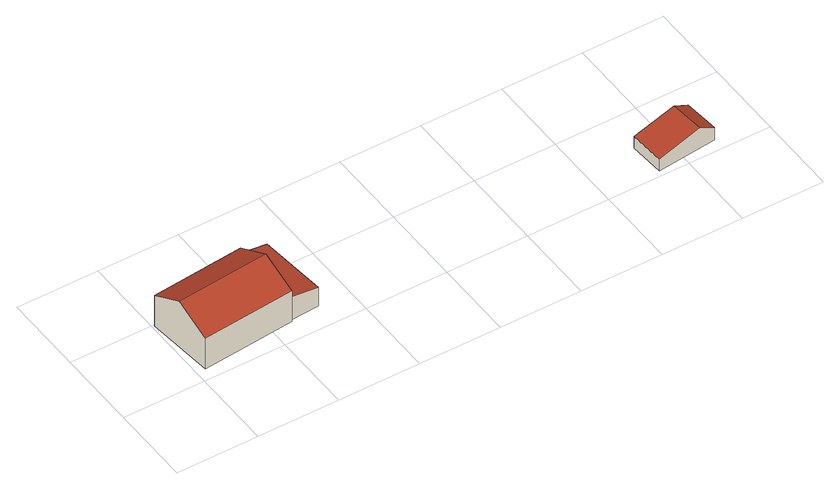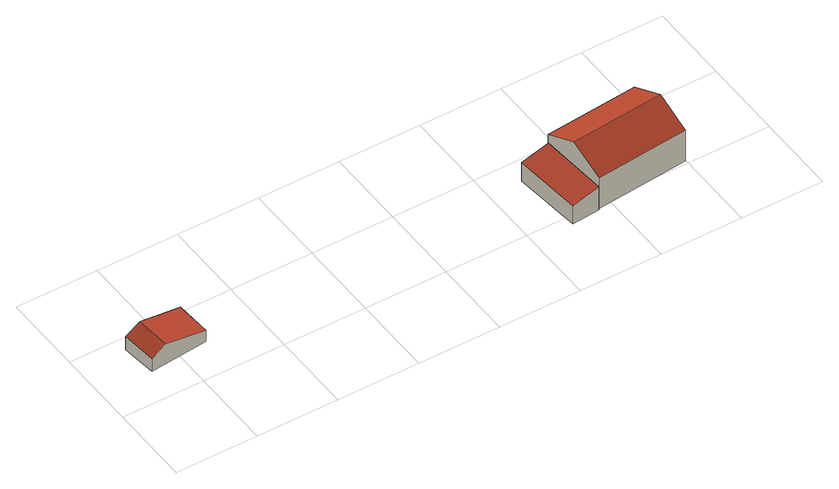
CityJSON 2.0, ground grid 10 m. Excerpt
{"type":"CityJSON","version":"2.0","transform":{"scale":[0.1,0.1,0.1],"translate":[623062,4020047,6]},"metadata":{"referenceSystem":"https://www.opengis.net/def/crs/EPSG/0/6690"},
"CityObjects":{
"building1":{"type":"Building","attributes":{"class":"3001","usage":"461","measuredHeight":6.4,"storeysAboveGround":9999,"BuildingDetailAttribute.buildingStructureType":"611","BuildingDetailAttribute.buildingStructureOrgType":"Null","BuildingDetailAttribute.urbanPlanType":"21","BuildingDetailAttribute.districtsAndZonesType":"Null","BuildingDetailAttribute.landUseType":"219","BuildingDetailAttribute.orgUsage":"Null","BuildingDetailAttribute.specifiedBuildingCoverageRate":-9999,"BuildingDetailAttribute.specifiedFloorAreaRate":-9999,"BuildingDetailAttribute.surveyYear":2023,"BuildingIDAttribute.prefecture":"17","BuildingIDAttribute.city":"17206"},"geometry":[{"type":"Solid","lod":"2","boundaries":[[[[0,1,2,3]],[[4,5,6,7]],[[8,9,7,6]],[[8,2,1,9]],[[3,2,8,6,5]],[[4,7,9,1,0]],[[4,0,3,5]]]],"semantics":{"surfaces":[{"type":"GroundSurface"},{"type":"RoofSurface"},{"type":"WallSurface"}],"values":[[0,1,1,2,2,2,2]]}}]},
"building2":{"type":"Building","attributes":{"class":"Null","usage":"461","measuredHeight":3.2,"storeysAboveGround":9999,"BuildingDetailAttribute.buildingStructureType":"611","BuildingDetailAttribute.buildingStructureOrgType":"Null","BuildingDetailAttribute.urbanPlanType":"21","BuildingDetailAttribute.districtsAndZonesType":"Null","BuildingDetailAttribute.landUseType":"202","BuildingDetailAttribute.orgUsage":"Null","BuildingDetailAttribute.specifiedBuildingCoverageRate":-9999,"BuildingDetailAttribute.specifiedFloorAreaRate":-9999,"BuildingDetailAttribute.surveyYear":2023,"BuildingIDAttribute.prefecture":"17","BuildingIDAttribute.city":"17206"},"geometry":[{"type":"Solid","lod":"2","boundaries":[[[[10,11,12,13]],[[14,15,16,17]],[[17,11,10,14]],[[14,10,13,15]],[[16,12,11,17]],[[15,13,12,16]]]],"semantics":{"surfaces":[{"type":"GroundSurface"},{"type":"RoofSurface"},{"type":"WallSurface"}],"values":[[0,1,2,2,2,2]]}}]},
"building3":{"type":"Building","attributes":{"class":"3001","usage":"411","measuredHeight":2.8,"storeysAboveGround":9999,"BuildingDetailAttribute.buildingStructureType":"611","BuildingDetailAttribute.buildingStructureOrgType":"Null","BuildingDetailAttribute.urbanPlanType":"21","BuildingDetailAttribute.districtsAndZonesType":"Null","BuildingDetailAttribute.landUseType":"211","BuildingDetailAttribute.orgUsage":"6","BuildingDetailAttribute.specifiedBuildingCoverageRate":-9999,"BuildingDetailAttribute.specifiedFloorAreaRate":-9999,"BuildingDetailAttribute.surveyYear":2023,"BuildingIDAttribute.prefecture":"17","BuildingIDAttribute.city":"17206"},"geometry":[{"type":"Solid","lod":"2","boundaries":[[[[18,19,20,21]],[[22,23,24,25]],[[26,27,25,24]],[[24,23,21,20,26]],[[26,20,19,27]],[[22,18,21,23]],[[19,18,22,25,27]]]],"semantics":{"surfaces":[{"type":"GroundSurface"},{"type":"RoofSurface"},{"type":"WallSurface"}],"values":[[0,1,1,2,2,2,2]]}}]}
},
"vertices":[
[10,13,7],[2,97,7],[116,108,7],[124,24,7],[10,13,50],[124,24,50],[120,67,71],[6,56,71],[116,108,50],[2,97,50],
[125,26,7],[118,110,7],[152,113,7],[160,29,7],[125,26,40],[160,29,33],[152,113,33],[118,110,40],
[565,51,5],[637,58,5],[641,15,5],[568,7,5],[565,51,21],[568,7,21],[622,13,33],[618,56,33],[641,15,23],[637,58,23]
]}
